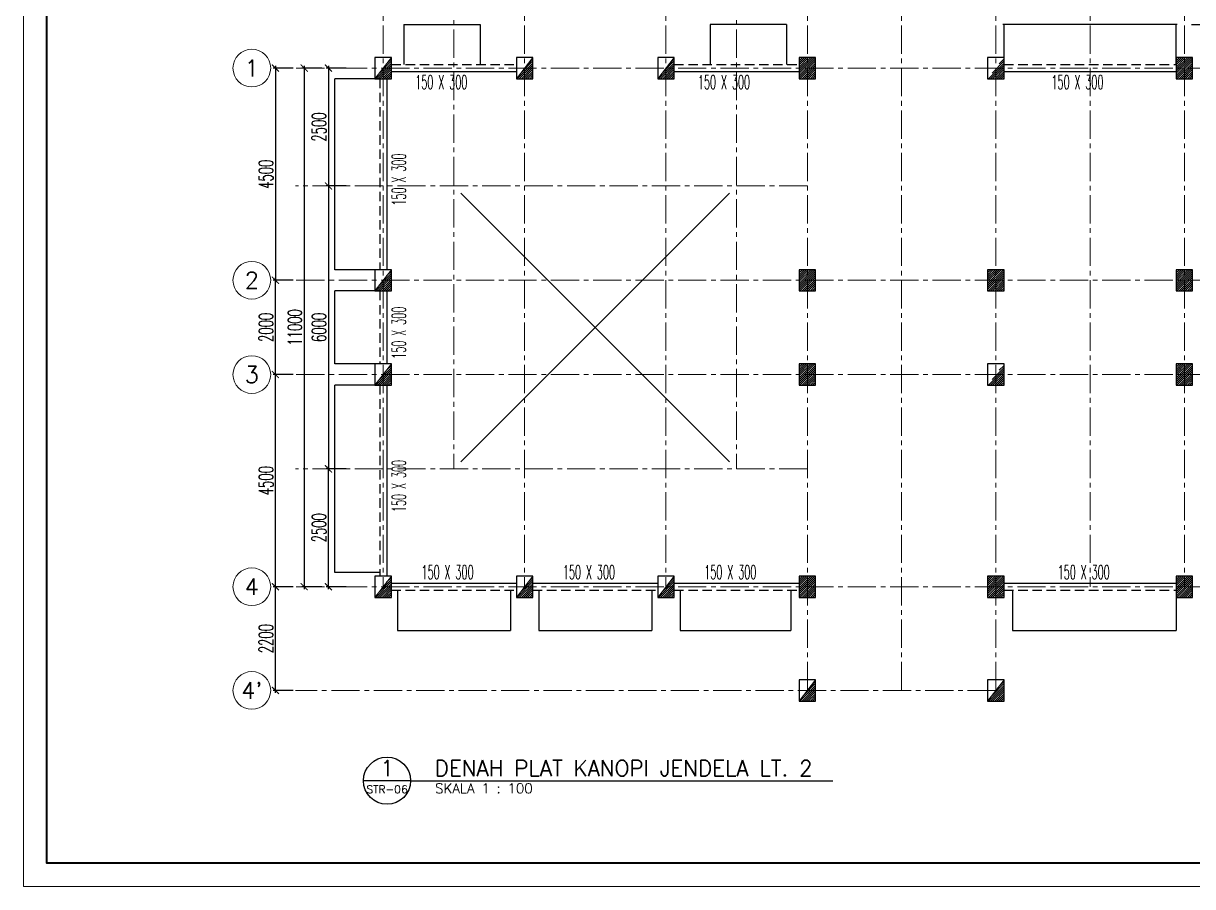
# Model space of a CAD drawing. Header units: inches. Extents: x 266054 to 836293, y -258454 to -102650.
# Drawn here: x 751288 to 776098, y -193548 to -175238 of the extents above; entities that cross this region are included whole.
import ezdxf
from ezdxf.enums import TextEntityAlignment as Align

# ---------------------------------------------------------------- set-up
doc = ezdxf.new("R2010")
doc.units = ezdxf.units.IN
doc.header["$LTSCALE"] = 800
doc.header["$MEASUREMENT"] = 0
doc.linetypes.add('CENTER2', pattern=[1.125, 0.75, -0.125, 0.125, -0.125])
doc.linetypes.add('HIDDEN', pattern=[0.375, 0.25, -0.125])
for name, color, linetype, lineweight in [('AS', 8, 'CENTER2', 5), ('GRS KOP', 1, 'Continuous', 35), ('hacht', 8, 'Continuous', 5), ('kop', 7, 'Continuous', 20), ('NOT', 7, 'Continuous', 15)]:
    doc.layers.add(name, color=color, linetype=linetype, lineweight=lineweight)
for name, color, linetype in [('Balok', 4, 'HIDDEN'), ('KOL', 5, 'Continuous'), ('LOGO', 7, 'Continuous'), ('TEXT', 4, 'Continuous')]:
    doc.layers.add(name, color=color, linetype=linetype)
doc.styles.add('BARU', font='arial.ttf')
doc.styles.add('DICK STYLE 100', font='romans.shx', dxfattribs={"width": 0.6, "height": 300})
doc.styles.add('ROMANS', font='romans.shx', dxfattribs={"width": 0.8, "height": 0.25})
doc.styles.add('S', font='SIMPLEX', dxfattribs={"width": 1.1})
doc.styles.get("Standard").update_dxf_attribs({"font": 'romans.shx'})
doc.dimstyles.new('100 A', dxfattribs={"dimtxt": 250, "dimasz": 150, "dimexe": 50, "dimexo": 50, "dimgap": 50, "dimtad": 1, "dimdec": 0, "dimrnd": 1, "dimtxsty": 'DICK STYLE 100', "dimblk": 'ARCHTICK', "dimcen": 100, "dimdle": 50, "dimclrd": 18, "dimclre": 18, "dimclrt": 7, "dimadec": 0, "dimazin": 2, "dimtfac": 1, "dimtdec": 0, "dimtix": 1, "dimtmove": 0, "dimatfit": 3, "dimfxl": 0, "dimarcsym": 0})

# ---------------------------------------------------------------- blocks, each defined once
blk = doc.blocks.new('_ArchTick')
at = {"layer": 'LOGO', "color": 0, "const_width": 0.15}
blk.add_lwpolyline([(-0.5, -0.5), (0.5, 0.5)], dxfattribs=at)
blk = doc.blocks.new('*D325')
at = {"layer": 'Defpoints', "color": 0, "ltscale": 5}
for p in [(756635, -182687), (757060, -182687), (757060, -187187)]:
    blk.add_point(p, dxfattribs=at)
at = {"layer": 'hacht', "color": 18, "lineweight": -2, "ltscale": 5}
for p, q in [((757010, -182687), (756585, -182687)), ((756635, -187237), (756635, -182637)), ((757010, -187187), (756585, -187187))]:
    blk.add_line(p, q, dxfattribs=at)
at = {"layer": 'hacht', "color": 18, "lineweight": -2, "ltscale": 5, "xscale": 150, "yscale": 150, "zscale": 150}
for p, rotation in [((756635, -182687), 90), ((756635, -187187), 270)]:
    blk.add_blockref('_ArchTick', p, dxfattribs=dict(at, rotation=rotation))
at = {"layer": 'hacht', "color": 7, "ltscale": 5, "insert": (756435, -184937), "char_height": 300, "attachment_point": 5, "rotation": 90, "style": 'DICK STYLE 100'}
blk.add_mtext('4500', dxfattribs=at)
blk = doc.blocks.new('*D326')
at = {"layer": 'Defpoints', "color": 0, "ltscale": 5}
for p in [(756635, -187187), (757060, -187187), (757060, -189387)]:
    blk.add_point(p, dxfattribs=at)
at = {"layer": 'hacht', "color": 18, "lineweight": -2, "ltscale": 5}
for p, q in [((757010, -187187), (756585, -187187)), ((756635, -189437), (756635, -187137)), ((757010, -189387), (756585, -189387))]:
    blk.add_line(p, q, dxfattribs=at)
at = {"layer": 'hacht', "color": 18, "lineweight": -2, "ltscale": 5, "xscale": 150, "yscale": 150, "zscale": 150}
for p, rotation in [((756635, -187187), 90), ((756635, -189387), 270)]:
    blk.add_blockref('_ArchTick', p, dxfattribs=dict(at, rotation=rotation))
at = {"layer": 'hacht', "color": 7, "ltscale": 5, "insert": (756435, -188287), "char_height": 300, "attachment_point": 5, "rotation": 90, "style": 'DICK STYLE 100'}
blk.add_mtext('2200', dxfattribs=at)
blk = doc.blocks.new('*D327')
at = {"layer": 'Defpoints', "color": 0, "ltscale": 5}
for p in [(756635, -180687), (757060, -180687), (757060, -182687)]:
    blk.add_point(p, dxfattribs=at)
at = {"layer": 'hacht', "color": 18, "lineweight": -2, "ltscale": 5}
for p, q in [((757010, -180687), (756585, -180687)), ((756635, -182737), (756635, -180637)), ((757010, -182687), (756585, -182687))]:
    blk.add_line(p, q, dxfattribs=at)
at = {"layer": 'hacht', "color": 18, "lineweight": -2, "ltscale": 5, "xscale": 150, "yscale": 150, "zscale": 150}
for p, rotation in [((756635, -180687), 90), ((756635, -182687), 270)]:
    blk.add_blockref('_ArchTick', p, dxfattribs=dict(at, rotation=rotation))
at = {"layer": 'hacht', "color": 7, "ltscale": 5, "insert": (756435, -181687), "char_height": 300, "attachment_point": 5, "rotation": 90, "style": 'DICK STYLE 100'}
blk.add_mtext('2000', dxfattribs=at)
blk = doc.blocks.new('*D328')
at = {"layer": 'Defpoints', "color": 0, "ltscale": 5}
for p in [(757060, -176187), (756635, -180687), (757060, -180687)]:
    blk.add_point(p, dxfattribs=at)
at = {"layer": 'hacht', "color": 18, "lineweight": -2, "ltscale": 5}
for p, q in [((756635, -176137), (756635, -180737)), ((757010, -176187), (756585, -176187)), ((757010, -180687), (756585, -180687))]:
    blk.add_line(p, q, dxfattribs=at)
at = {"layer": 'hacht', "color": 18, "lineweight": -2, "ltscale": 5, "xscale": 150, "yscale": 150, "zscale": 150}
for p, rotation in [((756635, -176187), 90), ((756635, -180687), 270)]:
    blk.add_blockref('_ArchTick', p, dxfattribs=dict(at, rotation=rotation))
at = {"layer": 'hacht', "color": 7, "ltscale": 5, "insert": (756435, -178437), "char_height": 300, "attachment_point": 5, "rotation": 90, "style": 'DICK STYLE 100'}
blk.add_mtext('4500', dxfattribs=at)
blk = doc.blocks.new('NAV')
blk.add_circle((0, -0.4), 0.4)
at = {"style": 'S', "width": 0.75, "flags": 4}
blk.add_attdef('AV', text='', height=0.3, dxfattribs=at).set_placement((0, -0.4), align=Align.MIDDLE)
blk = doc.blocks.new('*D329')
at = {"layer": 'Defpoints', "color": 0, "ltscale": 5}
for p in [(757672, -176187), (757247, -187187), (757672, -187187)]:
    blk.add_point(p, dxfattribs=at)
at = {"layer": 'hacht', "color": 18, "lineweight": -2, "ltscale": 5}
for p, q in [((757247, -176137), (757247, -187237)), ((757622, -176187), (757197, -176187)), ((757622, -187187), (757197, -187187))]:
    blk.add_line(p, q, dxfattribs=at)
at = {"layer": 'hacht', "color": 18, "lineweight": -2, "ltscale": 5, "xscale": 150, "yscale": 150, "zscale": 150}
for p, rotation in [((757247, -176187), 90), ((757247, -187187), 270)]:
    blk.add_blockref('_ArchTick', p, dxfattribs=dict(at, rotation=rotation))
at = {"layer": 'hacht', "color": 7, "ltscale": 5, "insert": (757047, -181687), "char_height": 300, "attachment_point": 5, "rotation": 90, "style": 'DICK STYLE 100'}
blk.add_mtext('11000', dxfattribs=at)
blk = doc.blocks.new('*D334')
at = {"layer": 'Defpoints', "color": 0, "ltscale": 5}
for p in [(757761, -184687), (758186, -184687), (758186, -187187)]:
    blk.add_point(p, dxfattribs=at)
at = {"layer": 'hacht', "color": 18, "lineweight": -2, "ltscale": 5}
for p, q in [((758136, -184687), (757711, -184687)), ((757761, -187237), (757761, -184637)), ((758136, -187187), (757711, -187187))]:
    blk.add_line(p, q, dxfattribs=at)
at = {"layer": 'hacht', "color": 18, "lineweight": -2, "ltscale": 5, "xscale": 150, "yscale": 150, "zscale": 150}
for p, rotation in [((757761, -184687), 90), ((757761, -187187), 270)]:
    blk.add_blockref('_ArchTick', p, dxfattribs=dict(at, rotation=rotation))
at = {"layer": 'hacht', "color": 7, "ltscale": 5, "insert": (757561, -185937), "char_height": 300, "attachment_point": 5, "rotation": 90, "style": 'DICK STYLE 100'}
blk.add_mtext('2500', dxfattribs=at)
blk = doc.blocks.new('*D335')
at = {"layer": 'Defpoints', "color": 0, "ltscale": 5}
for p in [(758186, -178687), (757761, -184687), (758186, -184687)]:
    blk.add_point(p, dxfattribs=at)
at = {"layer": 'hacht', "color": 18, "lineweight": -2, "ltscale": 5}
for p, q in [((758136, -178687), (757711, -178687)), ((757761, -178637), (757761, -184737)), ((758136, -184687), (757711, -184687))]:
    blk.add_line(p, q, dxfattribs=at)
at = {"layer": 'hacht', "color": 18, "lineweight": -2, "ltscale": 5, "xscale": 150, "yscale": 150, "zscale": 150}
for p, rotation in [((757761, -178687), 90), ((757761, -184687), 270)]:
    blk.add_blockref('_ArchTick', p, dxfattribs=dict(at, rotation=rotation))
at = {"layer": 'hacht', "color": 7, "ltscale": 5, "insert": (757561, -181687), "char_height": 300, "attachment_point": 5, "rotation": 90, "style": 'DICK STYLE 100'}
blk.add_mtext('6000', dxfattribs=at)
blk = doc.blocks.new('*D336')
at = {"layer": 'Defpoints', "color": 0, "ltscale": 5}
for p in [(758186, -176187), (757761, -178687), (758186, -178687)]:
    blk.add_point(p, dxfattribs=at)
at = {"layer": 'hacht', "color": 18, "lineweight": -2, "ltscale": 5}
for p, q in [((757761, -176137), (757761, -178737)), ((758136, -176187), (757711, -176187)), ((758136, -178687), (757711, -178687))]:
    blk.add_line(p, q, dxfattribs=at)
at = {"layer": 'hacht', "color": 18, "lineweight": -2, "ltscale": 5, "xscale": 150, "yscale": 150, "zscale": 150}
for p, rotation in [((757761, -176187), 90), ((757761, -178687), 270)]:
    blk.add_blockref('_ArchTick', p, dxfattribs=dict(at, rotation=rotation))
at = {"layer": 'hacht', "color": 7, "ltscale": 5, "insert": (757561, -177437), "char_height": 300, "attachment_point": 5, "rotation": 90, "style": 'DICK STYLE 100'}
blk.add_mtext('2500', dxfattribs=at)
blk = doc.blocks.new('Ndtpd')
at = {"lineweight": -3}
blk.add_line((0.747, 0), (-0.747, 0), dxfattribs=at)
blk.add_circle((0, 0), 0.747, dxfattribs=at)
at = {"color": 10, "lineweight": -3, "style": 'S', "width": 1.1, "flags": 4}
blk.add_attdef('NO', text='', height=0.5, dxfattribs=at).set_placement((0, 0.148), align=Align.CENTER)
blk.add_attdef('NDTPD', (1.516, 0.148), '', height=0.5, dxfattribs=at)
at = {"color": 5, "lineweight": -3, "style": 'S', "width": 1.1, "flags": 4}
blk.add_attdef('NOLBR', text='', height=0.3, dxfattribs=at).set_placement((0, -0.398), align=Align.CENTER)
blk.add_attdef('SKALA', (1.523, -0.398), '', height=0.3, dxfattribs=at)
blk = doc.blocks.new('kop')
at = {"layer": 'GRS KOP'}
blk.add_lwpolyline([(1, 54), (83, 54), (83, 1), (1, 1)], close=True, dxfattribs=at)
at = {"layer": 'kop', "color": 7}
for p, q in [((0, 55), (0, 0)), ((0, 0), (84, 0))]:
    blk.add_line(p, q, dxfattribs=at)
at = {"layer": 'kop', "style": 'BARU', "flags": 4}
for p, height in [((73.8, 5.4), 0.35), ((80.303, 5.382), 0.25), ((73.8, 4.9), 0.35), ((80.303, 4.882), 0.25), ((73.8, 4.4), 0.35), ((80.303, 4.382), 0.25)]:
    blk.add_attdef('-', p, '', height=height, dxfattribs=at)
at = {"layer": 'kop', "flags": 4}
for tag, p in [('AR-00', (78.057, 2.648)), ('00', (81.238, 2.647))]:
    blk.add_attdef(tag, text='', height=0.35, dxfattribs=at).set_placement(p, align=Align.MIDDLE)

msp = doc.modelspace()

# ---------------------------------------------------------------- hatches: boundary and pattern name
at = {"layer": 'hacht', "ltscale": 5}
h = msp.add_hatch(dxfattribs=at)
h.set_pattern_fill('ANSI31', color=256, scale=250, style=0)
h.set_pattern_definition([(45, (441066.563, -3335.423), (-22.097087, 22.097087), [])])
h.paths.add_polyline_path([(758748.4, -176412.3), (759098.4, -176412.3), (759098.4, -175962.3)])
h = msp.add_hatch(dxfattribs=at)
h.set_pattern_fill('ANSI31', color=256, scale=250, style=0)
h.set_pattern_definition([(45, (444066.563, -3335.423), (-22.097087, 22.097087), [])])
h.paths.add_polyline_path([(762098.4, -175962.3), (761748.4, -176412.3), (762098.4, -176412.3)])
h = msp.add_hatch(dxfattribs=at)
h.set_pattern_fill('ANSI31', color=256, scale=250, style=0)
h.set_pattern_definition([(45, (447066.563, -3335.423), (-22.097087, 22.097087), [])])
h.paths.add_polyline_path([(765098.4, -175962.3), (764748.4, -176412.3), (765098.4, -176412.3)])
h = msp.add_hatch(dxfattribs=at)
h.set_pattern_fill('ANSI31', color=256, scale=250, style=0)
h.set_pattern_definition([(45, (450066.563, -3335.423), (-22.097087, 22.097087), [])])
h.paths.add_polyline_path([(768098.4, -175962.3), (767748.4, -175962.3), (767748.4, -176412.3), (768098.4, -176412.3)])
h = msp.add_hatch(dxfattribs=at)
h.set_pattern_fill('ANSI31', color=256, scale=250, style=0)
h.set_pattern_definition([(45, (454066.563, -3335.423), (-22.097087, 22.097087), [])])
h.paths.add_polyline_path([(771748.4, -176412.3), (772098.4, -176412.3), (772098.4, -175962.3)])
h = msp.add_hatch(dxfattribs=at)
h.set_pattern_fill('ANSI31', color=256, scale=250, style=0)
h.set_pattern_definition([(45, (458066.563, -3335.423), (-22.097087, 22.097087), [])])
h.paths.add_polyline_path([(776098.4, -175962.3), (775748.4, -175962.3), (775748.4, -176412.3), (776098.4, -176412.3)])
h = msp.add_hatch(dxfattribs=at)
h.set_pattern_fill('ANSI31', color=256, scale=250, style=0)
h.set_pattern_definition([(45, (441066.563, -7835.423), (-22.097087, 22.097087), [])])
h.paths.add_polyline_path([(759098.4, -180462.3), (758748.4, -180912.3), (759098.4, -180912.3)])
h = msp.add_hatch(dxfattribs=at)
h.set_pattern_fill('ANSI31', color=256, scale=250, style=0)
h.set_pattern_definition([(45, (450066.563, -7835.423), (-22.097087, 22.097087), [])])
h.paths.add_polyline_path([(768098.4, -180462.3), (767748.4, -180462.3), (767748.4, -180912.3), (768098.4, -180912.3)])
h = msp.add_hatch(dxfattribs=at)
h.set_pattern_fill('ANSI31', color=256, scale=250, style=0)
h.set_pattern_definition([(45, (454066.563, -7835.423), (-22.097087, 22.097087), [])])
h.paths.add_polyline_path([(772098.4, -180462.3), (771748.4, -180462.3), (771748.4, -180912.3), (772098.4, -180912.3)])
h = msp.add_hatch(dxfattribs=at)
h.set_pattern_fill('ANSI31', color=256, scale=250, style=0)
h.set_pattern_definition([(45, (458066.563, -7835.423), (-22.097087, 22.097087), [])])
h.paths.add_polyline_path([(776098.4, -180462.3), (775748.4, -180462.3), (775748.4, -180912.3), (776098.4, -180912.3)])
h = msp.add_hatch(dxfattribs=at)
h.set_pattern_fill('ANSI31', color=256, scale=250, style=0)
h.set_pattern_definition([(45, (441066.563, -9835.423), (-22.097087, 22.097087), [])])
h.paths.add_polyline_path([(759098.4, -182462.3), (758748.4, -182912.3), (759098.4, -182912.3)])
h = msp.add_hatch(dxfattribs=at)
h.set_pattern_fill('ANSI31', color=256, scale=250, style=0)
h.set_pattern_definition([(45, (450066.563, -9835.423), (-22.097087, 22.097087), [])])
h.paths.add_polyline_path([(768098.4, -182462.3), (767748.4, -182462.3), (767748.4, -182912.3), (768098.4, -182912.3)])
h = msp.add_hatch(dxfattribs=at)
h.set_pattern_fill('ANSI31', color=256, scale=250, style=0)
h.set_pattern_definition([(45, (454066.563, -9835.423), (-22.097087, 22.097087), [])])
h.paths.add_polyline_path([(771748.4, -182912.3), (772098.4, -182912.3), (772098.4, -182462.3)])
h = msp.add_hatch(dxfattribs=at)
h.set_pattern_fill('ANSI31', color=256, scale=250, style=0)
h.set_pattern_definition([(45, (458066.563, -9835.423), (-22.097087, 22.097087), [])])
h.paths.add_polyline_path([(776098.4, -182462.3), (775748.4, -182462.3), (775748.4, -182912.3), (776098.4, -182912.3)])
h = msp.add_hatch(dxfattribs=at)
h.set_pattern_fill('ANSI31', color=256, scale=250, style=0)
h.set_pattern_definition([(45, (441066.563, -14335.423), (-22.097087, 22.097087), [])])
h.paths.add_polyline_path([(759098.4, -186962.3), (758748.4, -187412.3), (759098.4, -187412.3)])
h = msp.add_hatch(dxfattribs=at)
h.set_pattern_fill('ANSI31', color=256, scale=250, style=0)
h.set_pattern_definition([(45, (444066.563, -14335.423), (-22.097087, 22.097087), [])])
h.paths.add_polyline_path([(762098.4, -186962.3), (761748.4, -187412.3), (762098.4, -187412.3)])
h = msp.add_hatch(dxfattribs=at)
h.set_pattern_fill('ANSI31', color=256, scale=250, style=0)
h.set_pattern_definition([(45, (447066.563, -14335.423), (-22.097087, 22.097087), [])])
h.paths.add_polyline_path([(765098.4, -186962.3), (764748.4, -187412.3), (765098.4, -187412.3)])
h = msp.add_hatch(dxfattribs=at)
h.set_pattern_fill('ANSI31', color=256, scale=250, style=0)
h.set_pattern_definition([(45, (450066.563, -14335.423), (-22.097087, 22.097087), [])])
h.paths.add_polyline_path([(768098.4, -186962.3), (767748.4, -186962.3), (767748.4, -187412.3), (768098.4, -187412.3)])
h = msp.add_hatch(dxfattribs=at)
h.set_pattern_fill('ANSI31', color=256, scale=250, style=0)
h.set_pattern_definition([(45, (454066.563, -14335.423), (-22.097087, 22.097087), [])])
h.paths.add_polyline_path([(772098.4, -186962.3), (771748.4, -186962.3), (771748.4, -187412.3), (772098.4, -187412.3)])
h = msp.add_hatch(dxfattribs=at)
h.set_pattern_fill('ANSI31', color=256, scale=250, style=0)
h.set_pattern_definition([(45, (458066.563, -14335.423), (-22.097087, 22.097087), [])])
h.paths.add_polyline_path([(776098.4, -186962.3), (775748.4, -186962.3), (775748.4, -187412.3), (776098.4, -187412.3)])
h = msp.add_hatch(dxfattribs=at)
h.set_pattern_fill('ANSI31', color=256, scale=250, style=0)
h.set_pattern_definition([(45, (450066.563, -16535.423), (-22.097087, 22.097087), [])])
h.paths.add_polyline_path([(767748.4, -189612.3), (768098.4, -189612.3), (768098.4, -189162.3)])
h = msp.add_hatch(dxfattribs=at)
h.set_pattern_fill('ANSI31', color=256, scale=250, style=0)
h.set_pattern_definition([(45, (454066.563, -16535.423), (-22.097087, 22.097087), [])])
h.paths.add_polyline_path([(771748.4, -189612.3), (772098.4, -189612.3), (772098.4, -189162.3)])

# ---------------------------------------------------------------- linework, layer by layer
at = {"layer": 'AS'}
for p, q in [((758923.4, -173483.8), (758923.4, -187187.3)), ((761923.4, -173483.8), (761923.4, -187187.3)), ((764923.4, -173483.8), (764923.4, -187187.3)), ((767923.4, -173483.8), (767923.4, -189387.3)), ((769923.4, -173483.8), (769923.4, -189387.3)), ((771923.4, -173483.8), (771923.4, -189387.3)), ((773923.4, -173483.8), (773923.4, -187187.3)), ((775923.4, -173483.8), (775923.4, -187187.3)), ((760423.4, -174468.4), (760423.4, -184687.3)), ((766423.4, -174468.4), (766423.4, -184687.3)), ((781979.4, -176187.3), (757060.4, -176187.3)), ((767923.4, -178687.3), (757060.4, -178687.3)), ((781979.4, -180687.3), (757060.4, -180687.3)), ((781979.4, -182687.3), (757060.4, -182687.3)), ((767923.4, -184687.3), (757060.4, -184687.3)), ((781979.4, -187187.3), (757060.4, -187187.3)), ((771923.4, -189387.3), (757060.4, -189387.3))]:
    msp.add_line(p, q, dxfattribs=at)
at = {"layer": 'Balok', "linetype": 'Continuous'}
for p, q in [((759363.4, -175262.3), (760983.4, -175262.3)), ((767483.4, -175262.3), (765863.4, -175262.3)), ((758848.4, -176412.3), (757898.4, -176412.3)), ((758848.4, -180462.3), (757898.4, -180462.3)), ((758848.4, -180912.3), (757898.4, -180912.3)), ((758848.4, -182462.3), (757898.4, -182462.3)), ((757898.4, -186887.3), (757898.4, -182912.3)), ((758848.4, -182912.3), (757898.4, -182912.3)), ((758848.4, -186887.3), (757898.4, -186887.3)), ((759223.4, -188112.3), (761623.4, -188112.3)), ((762223.4, -188112.3), (764623.4, -188112.3)), ((765223.4, -188112.3), (767573.4, -188112.3)), ((772273.4, -188112.3), (775748.4, -188112.3))]:
    msp.add_line(p, q, dxfattribs=at)
at = {"layer": 'Balok', "linetype": 'Continuous', "ltscale": 5}
for p, q in [((775773.4, -175262.3), (772073.4, -175262.3)), ((776073.4, -175262.3), (777693.4, -175262.3))]:
    msp.add_line(p, q, dxfattribs=at)
at = {"layer": 'Balok', "linetype": 'Continuous'}
for points in [[(759363.4, -175262.3), (759363.4, -176112.3)], [(760983.4, -175262.3), (760983.4, -176112.3)], [(765863.4, -175262.3), (765863.4, -176112.3)], [(767483.4, -175262.3), (767483.4, -176112.3)], [(759098.4, -176262.3), (761748.4, -176262.3)], [(765098.4, -176262.3), (767748.4, -176262.3)], [(772098.4, -176262.3), (775748.4, -176262.3)], [(757898.4, -180462.3), (757898.4, -176412.3)], [(758998.4, -176412.3), (758998.4, -180462.3)], [(757898.4, -182462.3), (757898.4, -180912.3)], [(758998.4, -180912.3), (758998.4, -182462.3)], [(758998.4, -182912.3), (758998.4, -186962.3)], [(759098.4, -187112.3), (761748.4, -187112.3)], [(759223.4, -187262.3), (759223.4, -188112.3)], [(761623.4, -187262.3), (761623.4, -188112.3)], [(762098.4, -187112.3), (764748.4, -187112.3)], [(762223.4, -187262.3), (762223.4, -188112.3)], [(764623.4, -187262.3), (764623.4, -188112.3)], [(765098.4, -187112.3), (767748.4, -187112.3)], [(765223.4, -187262.3), (765223.4, -188112.3)], [(767573.4, -187262.3), (767573.4, -188112.3)], [(772098.4, -187112.3), (775748.4, -187112.3)], [(772273.4, -187262.3), (772273.4, -188112.3)], [(775748.4, -187262.3), (775748.4, -188112.3)]]:
    msp.add_lwpolyline(points, dxfattribs=at)
at = {"layer": 'Balok', "linetype": 'Continuous', "ltscale": 5}
for points in [[(772098.4, -176112.3), (772098.4, -175262.3)], [(775748.4, -176112.3), (775748.4, -175262.3)]]:
    msp.add_lwpolyline(points, dxfattribs=at)
at = {"layer": 'Balok'}
for points in [[(759098.4, -176112.3), (761748.4, -176112.3)], [(765098.4, -176112.3), (767748.4, -176112.3)], [(772098.4, -176112.3), (775748.4, -176112.3)], [(758848.4, -176412.3), (758848.4, -180462.3)], [(758848.4, -180912.3), (758848.4, -182462.3)], [(758848.4, -182912.3), (758848.4, -186962.3)], [(759098.4, -187262.3), (761748.4, -187262.3)], [(762098.4, -187262.3), (764748.4, -187262.3)], [(765098.4, -187262.3), (767748.4, -187262.3)], [(772098.4, -187262.3), (775748.4, -187262.3)]]:
    msp.add_lwpolyline(points, dxfattribs=at)
at = {"layer": 'hacht', "ltscale": 5}
for p, q in [((758748.4, -176412.3), (759098.4, -175962.3)), ((761748.4, -176412.3), (762098.4, -175962.3)), ((764748.4, -176412.3), (765098.4, -175962.3)), ((760573.4, -178837.3), (766273.4, -184537.3)), ((760573.4, -184537.3), (766273.4, -178837.3)), ((758748.4, -180912.3), (759098.4, -180462.3)), ((758748.4, -182912.3), (759098.4, -182462.3)), ((758748.4, -187412.3), (759098.4, -186962.3)), ((761748.4, -187412.3), (762098.4, -186962.3)), ((764748.4, -187412.3), (765098.4, -186962.3)), ((767748.4, -189612.3), (768098.4, -189162.3)), ((771748.4, -189612.3), (772098.4, -189162.3))]:
    msp.add_line(p, q, dxfattribs=at)
at = {"layer": 'KOL', "ltscale": 5}
for points in [[(758748.4, -176412.3), (759098.4, -176412.3), (759098.4, -175962.3), (758748.4, -175962.3)], [(761748.4, -176412.3), (762098.4, -176412.3), (762098.4, -175962.3), (761748.4, -175962.3)], [(764748.4, -176412.3), (765098.4, -176412.3), (765098.4, -175962.3), (764748.4, -175962.3)], [(767748.4, -176412.3), (768098.4, -176412.3), (768098.4, -175962.3), (767748.4, -175962.3)], [(771748.4, -176412.3), (772098.4, -176412.3), (772098.4, -175962.3), (771748.4, -175962.3)], [(775748.4, -176412.3), (776098.4, -176412.3), (776098.4, -175962.3), (775748.4, -175962.3)], [(758748.4, -180912.3), (759098.4, -180912.3), (759098.4, -180462.3), (758748.4, -180462.3)], [(767748.4, -180912.3), (768098.4, -180912.3), (768098.4, -180462.3), (767748.4, -180462.3)], [(771748.4, -180912.3), (772098.4, -180912.3), (772098.4, -180462.3), (771748.4, -180462.3)], [(775748.4, -180912.3), (776098.4, -180912.3), (776098.4, -180462.3), (775748.4, -180462.3)], [(758748.4, -182912.3), (759098.4, -182912.3), (759098.4, -182462.3), (758748.4, -182462.3)], [(767748.4, -182912.3), (768098.4, -182912.3), (768098.4, -182462.3), (767748.4, -182462.3)], [(771748.4, -182912.3), (772098.4, -182912.3), (772098.4, -182462.3), (771748.4, -182462.3)], [(775748.4, -182912.3), (776098.4, -182912.3), (776098.4, -182462.3), (775748.4, -182462.3)], [(758748.4, -187412.3), (759098.4, -187412.3), (759098.4, -186962.3), (758748.4, -186962.3)], [(761748.4, -187412.3), (762098.4, -187412.3), (762098.4, -186962.3), (761748.4, -186962.3)], [(764748.4, -187412.3), (765098.4, -187412.3), (765098.4, -186962.3), (764748.4, -186962.3)], [(767748.4, -187412.3), (768098.4, -187412.3), (768098.4, -186962.3), (767748.4, -186962.3)], [(771748.4, -187412.3), (772098.4, -187412.3), (772098.4, -186962.3), (771748.4, -186962.3)], [(775748.4, -187412.3), (776098.4, -187412.3), (776098.4, -186962.3), (775748.4, -186962.3)], [(767748.4, -189612.3), (768098.4, -189612.3), (768098.4, -189162.3), (767748.4, -189162.3)], [(771748.4, -189612.3), (772098.4, -189612.3), (772098.4, -189162.3), (771748.4, -189162.3)]]:
    msp.add_lwpolyline(points, close=True, dxfattribs=at)
at = {"layer": 'NOT', "lineweight": -3}
msp.add_line((759504.7, -191301.5), (768464, -191301.5), dxfattribs=at)

# ---------------------------------------------------------------- block references
at = {"layer": 'kop', "xscale": 500, "yscale": 500, "zscale": 500}
msp.add_blockref('kop', (751288.1, -193548), dxfattribs=at)
at = {"layer": 'NOT'}
ref = msp.add_blockref('NAV', (756135.4, -175787.3), dxfattribs=dict(at, xscale=1000, yscale=1000, zscale=1000))
ref.add_attrib('AV', '1', dxfattribs={"layer": '0', "height": 350, "flags": 4}).set_placement((756135.4, -176187.3), align=Align.MIDDLE)
ref = msp.add_blockref('NAV', (756135.4, -180287.3), dxfattribs=dict(at, xscale=1000, yscale=1000, zscale=1000))
ref.add_attrib('AV', '2', dxfattribs={"layer": '0', "height": 350, "flags": 4}).set_placement((756135.4, -180687.3), align=Align.MIDDLE)
ref = msp.add_blockref('NAV', (756135.4, -182287.3), dxfattribs=dict(at, xscale=1000, yscale=1000, zscale=1000))
ref.add_attrib('AV', '3', dxfattribs={"layer": '0', "height": 350, "flags": 4}).set_placement((756135.4, -182687.3), align=Align.MIDDLE)
ref = msp.add_blockref('NAV', (756135.4, -186787.3), dxfattribs=dict(at, xscale=1000, yscale=1000, zscale=1000))
ref.add_attrib('AV', '4', dxfattribs={"layer": '0', "height": 350, "flags": 4}).set_placement((756135.4, -187187.3), align=Align.MIDDLE)
ref = msp.add_blockref('NAV', (756135.4, -188987.3), dxfattribs=dict(at, xscale=1000, yscale=1000, zscale=1000))
ref.add_attrib('AV', "4'", dxfattribs={"layer": '0', "height": 350, "flags": 4}).set_placement((756135.4, -189387.3), align=Align.MIDDLE)
at = {"layer": 'NOT', "lineweight": -3}
ref = msp.add_blockref('Ndtpd', (759004.7, -191301.5), dxfattribs=dict(at, xscale=669.3440428376198, yscale=669.3440428376198, zscale=669.3440428380154))
ref.add_attrib('NO', '1', dxfattribs={"layer": '0', "lineweight": -3, "height": 333.3, "flags": 4}).set_placement((759004.4, -191202.7), align=Align.CENTER)
ref.add_attrib('NDTPD', 'DENAH PLAT KANOPI JENDELA LT. 2', (760019.4, -191202.7), dxfattribs={"layer": '0', "lineweight": -3, "height": 333.333, "flags": 4})
ref.add_attrib('NOLBR', 'STR-06', dxfattribs={"layer": '0', "lineweight": -3, "height": 166.67, "flags": 4}).set_placement((759004.4, -191568.1), align=Align.CENTER)
ref.add_attrib('SKALA', 'SKALA 1 : 100', (760024.2, -191568.1), dxfattribs={"layer": '0', "lineweight": -3, "height": 208.333, "flags": 4})

# ---------------------------------------------------------------- texts
at = {"layer": 'TEXT', "style": 'ROMANS', "width": 0.5}
for p in [(759602.4, -176633.6), (765602.4, -176633.6), (773102.4, -176633.6), (759735.6, -187027.7), (762735.6, -187027.7), (765735.6, -187027.7), (773235.6, -187027.7)]:
    msp.add_text('150 X 300', height=300, dxfattribs=at).set_placement(p)
for p in [(759405.6, -179103.9), (759405.6, -182353.9), (759405.6, -185603.9)]:
    msp.add_text('150 X 300', height=300, rotation=90, dxfattribs=at).set_placement(p)

# ---------------------------------------------------------------- dimensions: what is measured, and where the dimension line sits
at = {"layer": 'hacht', "ltscale": 5}
for base, p1, p2, angle, picture, middle in [((756635.4, -180687.3), (757060.4, -176187.3), (757060.4, -180687.3), 270, '*D328', (756635.4, -178437.3)), ((757246.6, -187187.3), (757671.6, -176187.3), (757671.6, -187187.3), 270, '*D329', (757246.6, -181687.3)), ((757760.7, -178687.3), (758185.7, -176187.3), (758185.7, -178687.3), 270, '*D336', (757760.7, -177437.3)), ((757760.7, -184687.3), (758185.7, -178687.3), (758185.7, -184687.3), 270, '*D335', (757760.7, -181687.3)), ((756635.4, -180687.3), (757060.4, -182687.3), (757060.4, -180687.3), 90, '*D327', (756635.4, -181687.3)), ((756635.4, -182687.3), (757060.4, -187187.3), (757060.4, -182687.3), 90, '*D325', (756635.4, -184937.3)), ((757760.7, -184687.3), (758185.7, -187187.3), (758185.7, -184687.3), 90, '*D334', (757760.7, -185937.3)), ((756635.4, -187187.3), (757060.4, -189387.3), (757060.4, -187187.3), 90, '*D326', (756635.4, -188287.3))]:
    dim = msp.add_linear_dim(base=base, p1=p1, p2=p2, angle=angle, dimstyle='100 A', dxfattribs=at)
    dim.commit()
    dim.dimension.update_dxf_attribs({"geometry": picture, "text_midpoint": middle, "dimtype": 160})

doc.saveas('drawing.dxf')
